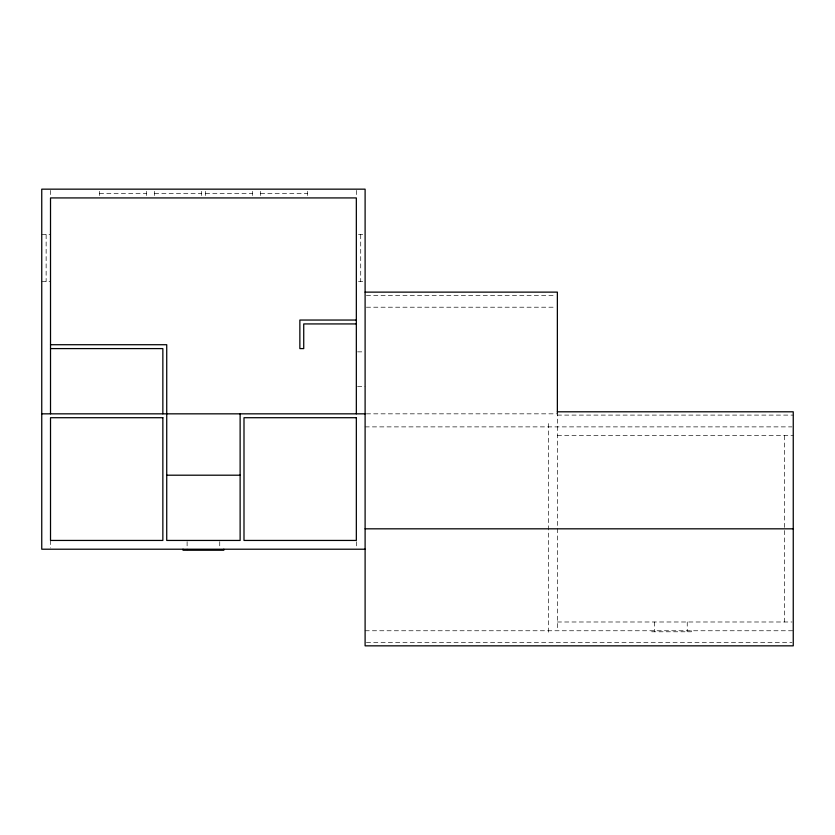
<?xml version="1.0" encoding="UTF-8"?>
<svg xmlns="http://www.w3.org/2000/svg" width="835" height="835" viewBox="0 0 835 835"><rect width="100%" height="100%" fill="white"/><g stroke="black" fill="none" stroke-linecap="round" stroke-linejoin="round"><path stroke-width="0.63" stroke-dasharray="4.17 3.13" d="M99.448 193.543L146.344 193.543M154.496 193.543L201.392 193.543M205.462 193.543L252.358 193.543M260.51 193.543L307.405 193.543M41.75 234.625L50.517 234.625M358.528 234.625L365.104 234.625M41.75 281.52L50.517 281.52M358.528 281.52L365.104 281.52M366.398 295.423L554.764 295.423M366.398 307.207L554.764 307.207M357.589 351.859L363.851 351.859M357.589 386.511L365.104 386.511M366.398 413.836L557.362 413.836M557.362 415.099L793.25 415.099M365.104 426.883L791.945 426.883M557.362 435.651L793.25 435.651M557.362 621.991L791.997 621.991M365.104 630.759L793.25 630.759M366.408 642.543L791.945 642.543M784.482 435.651L784.482 621.991M691.307 630.759L691.307 631.782L650.538 631.782L650.538 630.759M687.236 621.991L687.236 631.782M654.609 621.991L654.609 631.782M557.362 411.801L557.362 630.759M548.595 423.585L548.595 634.057M360.72 234.625L360.72 281.52M356.336 190.411L356.336 196.674M356.336 541.696L356.336 547.958M307.405 191.351L307.405 197.926M260.51 191.351L260.51 195.734M252.358 191.351L252.358 195.734M219.741 541.664L219.741 547.958M205.462 191.351L205.462 195.734M201.392 191.351L201.392 195.734M187.113 541.664L187.113 550.234M154.496 191.351L154.496 195.734M146.344 191.351L146.344 195.734M99.448 191.351L99.448 197.926M50.517 190.411L50.517 196.674M50.517 540.443L50.517 547.958M46.134 234.625L46.134 281.52"/><path stroke-width="1.25" d="M365.104 292.125L557.362 292.125L557.362 412.532M356.336 320.045L299.859 320.045L299.859 348.592L303.731 348.592L303.731 323.928L356.336 323.928M50.517 344.719L166.729 344.719L166.729 540.443L240.125 540.443L240.125 413.836M50.517 348.592L162.856 348.592L162.856 413.836M557.362 411.801L793.25 411.801L793.25 645.841L365.104 645.841L365.104 189.159L41.75 189.159L41.75 549.211L365.104 549.211M41.75 413.836L365.104 413.836M166.729 475.198L240.125 475.198M365.104 528.826L793.25 528.826M356.336 413.836L356.336 197.926L50.517 197.926L50.517 413.836M223.811 549.211L223.811 550.234L183.042 550.234L183.042 549.211M162.856 417.709L50.517 417.709L50.517 540.443L162.856 540.443L162.856 417.709M356.336 417.709L243.997 417.709L243.997 540.443L356.336 540.443L356.336 417.709"/></g></svg>
